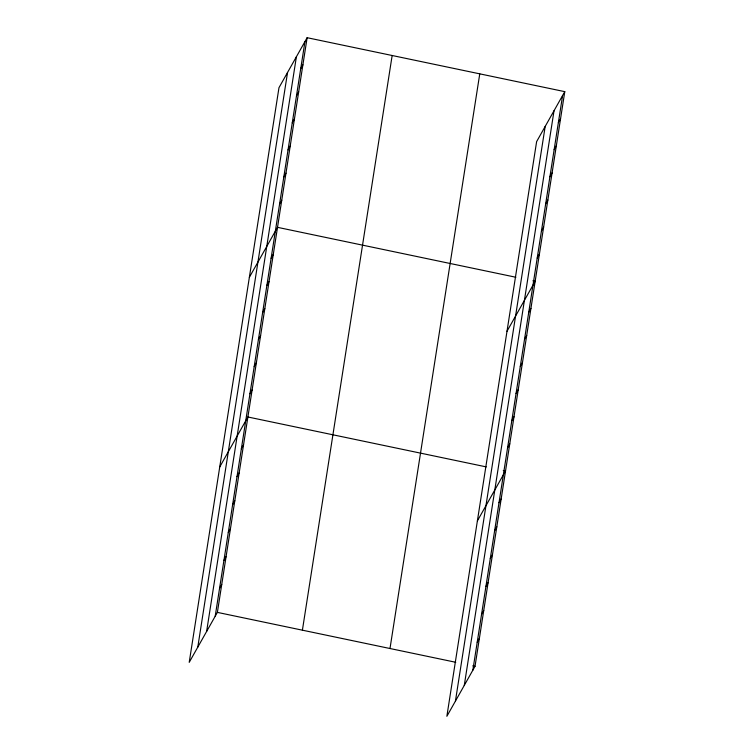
<?xml version="1.0" encoding="UTF-8"?>
<svg xmlns="http://www.w3.org/2000/svg" width="754" height="754" viewBox="0 0 754 754"><rect width="100%" height="100%" fill="white"/><g stroke="black" fill="none" stroke-linecap="round" stroke-linejoin="round"><path stroke-width="1.13" d="M197.793 647.139L287.547 72.459M206.624 631.456L296.388 56.786M215.201 616.244L304.955 41.564M307.132 37.7L278.98 87.681L189.216 662.351L217.378 612.38L307.132 37.7L564.784 91.649L475.02 666.319L446.868 716.3L536.622 141.62L564.784 91.649M302.401 630.184L392.155 55.504M389.997 648.525L479.761 73.845M455.435 701.088L545.189 126.408M464.276 685.405L554.03 110.725M472.843 670.193L562.597 95.513M300.723 68.661L302.91 64.787M296.492 95.749L298.678 91.884M292.26 122.845L294.446 118.972M288.028 149.933L290.215 146.069M283.806 177.03L285.983 173.156M279.574 204.117L281.751 200.253M249.357 277.321L277.519 227.34L515.887 277.255M271.11 258.302L273.287 254.437M266.878 285.398L269.055 281.525M262.646 312.486L264.824 308.622M258.415 339.573L260.592 335.709M254.183 366.67L256.36 362.806M249.951 393.758L252.128 389.893M219.734 466.962L247.896 416.99L486.273 466.896M241.355 448.762L243.542 444.898M237.001 476.679L239.178 472.815M232.637 504.596L234.814 500.722M228.283 532.503L230.46 528.639M223.919 560.42L226.096 556.556M219.565 588.327L221.742 584.463M558.365 122.6L560.552 118.736M554.133 149.697L556.32 145.833M549.911 176.785L552.088 172.92M545.679 203.882L547.856 200.017M541.447 230.969L543.625 227.105M537.216 258.066L539.393 254.202M506.999 331.27L535.161 281.289L532.889 280.818M528.752 312.25L530.929 308.386M524.52 339.338L526.697 335.473M520.288 366.435L522.465 362.57M516.056 393.522L518.234 389.658M511.825 420.619L514.002 416.745M507.593 447.706L509.77 443.842M477.376 520.91L505.538 470.93L503.276 470.458M499.007 502.711L501.184 498.846M494.643 530.628L496.82 526.763M490.279 558.535L492.466 554.671M485.925 586.452L488.102 582.588M481.561 614.369L483.738 610.495M477.207 642.276L479.384 638.412M217.378 612.38L455.755 662.285M472.758 665.848L475.02 666.319"/></g></svg>
